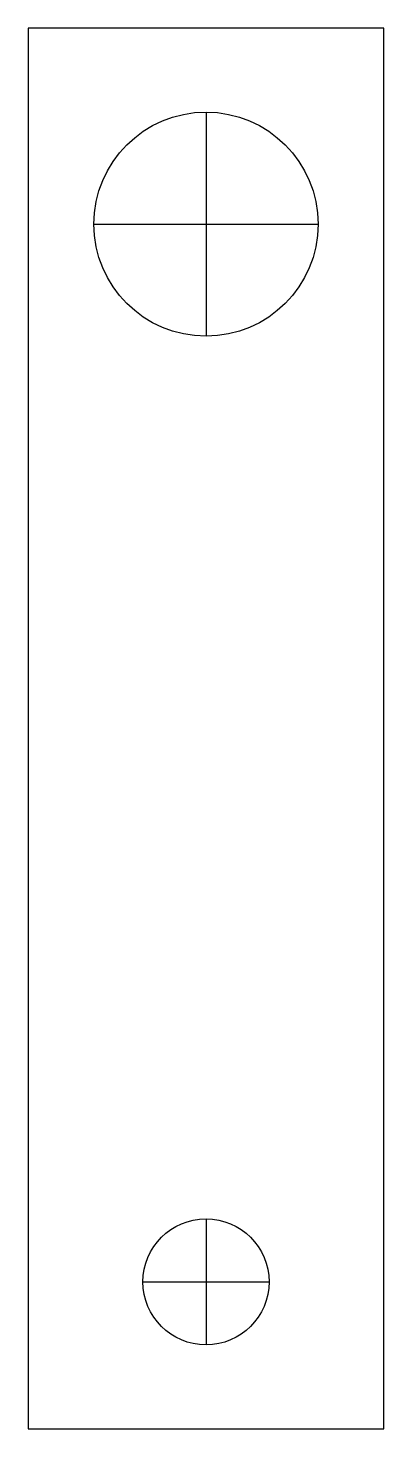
# Model space of a CAD drawing. Header units: millimetres. Extents: x -15418 to 43885, y -27590 to 23052.
# Drawn here: x 17526.2 to 17538.9, y -17016.6 to -16966.6 of the extents above; entities that cross this region are included whole.
import ezdxf

# ---------------------------------------------------------------- set-up
doc = ezdxf.new("R2010")
doc.units = ezdxf.units.MM
doc.header["$LTSCALE"] = 0.5
doc.layers.get('Defpoints').update_dxf_attribs({"color": 4})

msp = doc.modelspace()

# ---------------------------------------------------------------- linework, layer by layer
at = {"layer": 'Defpoints', "transparency": 33554661}
for p, q in [((17526.2369, -16966.5805), (17526.2369, -17016.5805)), ((17538.9369, -16966.5805), (17526.2369, -16966.5805)), ((17538.9369, -17016.5805), (17538.9369, -16966.5805)), ((17532.5869, -16969.5805), (17532.5869, -16977.5805)), ((17528.5869, -16973.5805), (17536.5869, -16973.5805)), ((17532.5869, -17009.0805), (17532.5869, -17013.5805)), ((17530.3369, -17011.3305), (17534.8369, -17011.3305)), ((17526.2369, -17016.5805), (17538.9369, -17016.5805))]:
    msp.add_line(p, q, dxfattribs=at)
for centre, radius in [((17532.5869, -16973.5805), 4), ((17532.5869, -17011.3305), 2.25)]:
    msp.add_circle(centre, radius, dxfattribs=at)

doc.saveas('drawing.dxf')
